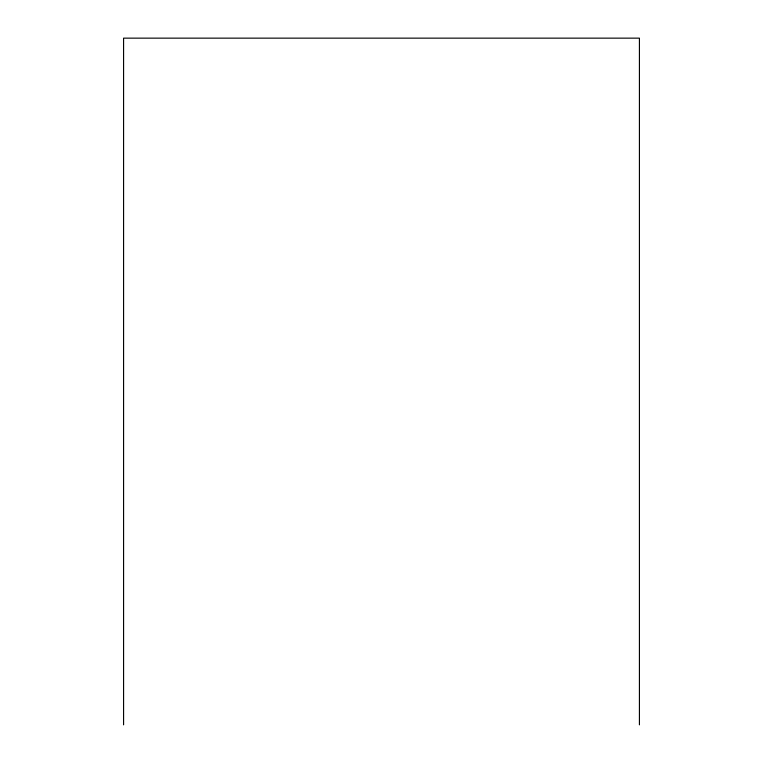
<?xml version="1.0" encoding="UTF-8"?>
<svg xmlns="http://www.w3.org/2000/svg" width="763" height="763" viewBox="0 0 763 763"><rect width="100%" height="100%" fill="white"/><g stroke="black" fill="none" stroke-linecap="round" stroke-linejoin="round"><path stroke-width="1.14" d="M639.423 724.85L639.423 38.15L123.577 38.15L123.577 724.85"/></g></svg>
